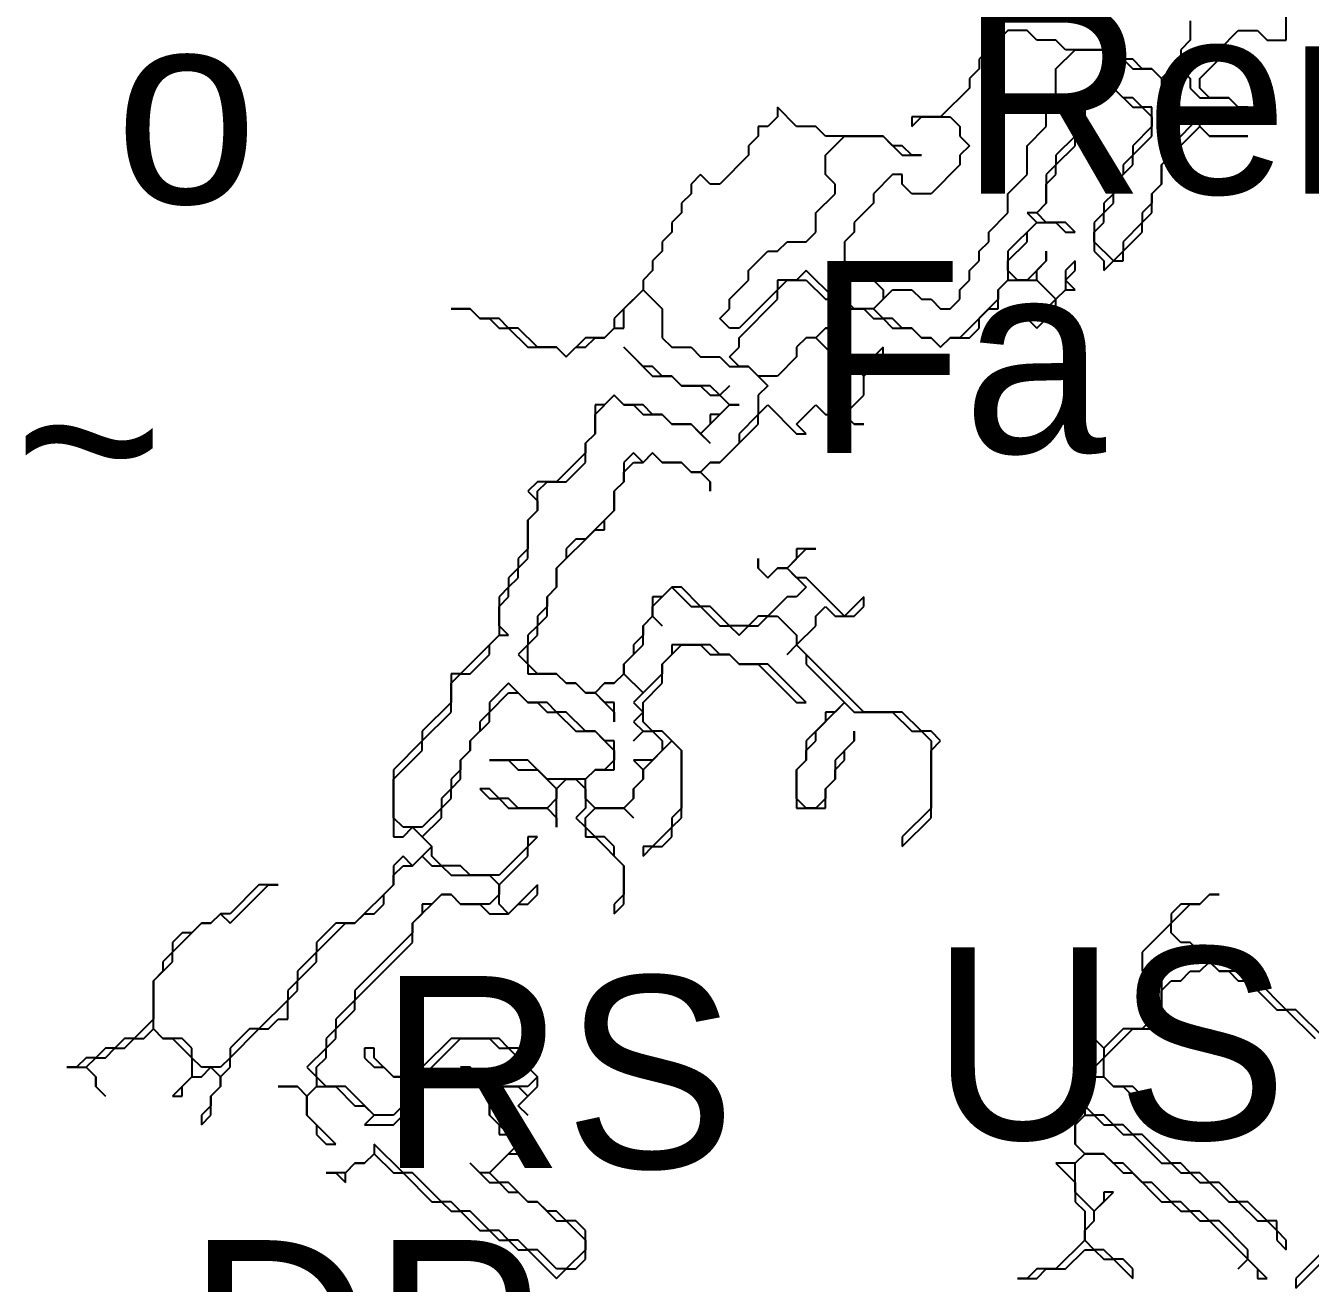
# Model space of a CAD drawing. Header units: metres. Extents: x 7 to 3931, y 6 to 2277.
# Drawn here: x 2414.7 to 2548.5, y 1508.5 to 1639.5 of the extents above; entities that cross this region are included whole.
import ezdxf

# ---------------------------------------------------------------- set-up
doc = ezdxf.new("R2010")
doc.units = ezdxf.units.M

msp = doc.modelspace()

# ---------------------------------------------------------------- linework, layer by layer
for p, q in [((2546, 1638), (2546, 1641)), ((2536, 1640), (2536, 1638)), ((2517, 1639), (2514, 1636)), ((2519, 1639), (2517, 1639)), ((2520, 1638), (2519, 1639)), ((2522, 1638), (2520, 1638)), ((2523, 1637), (2522, 1638)), ((2536, 1638), (2535, 1637)), ((2539, 1637), (2541, 1639)), ((2541, 1639), (2543, 1639)), ((2543, 1639), (2544, 1638)), ((2544, 1638), (2546, 1638)), ((2522, 1635), (2524, 1637)), ((2528, 1637), (2523, 1637)), ((2524, 1637), (2527, 1637)), ((2527, 1637), (2528, 1636)), ((2529, 1636), (2528, 1637)), ((2535, 1637), (2535, 1636)), ((2539, 1636), (2539, 1637)), ((2514, 1636), (2514, 1635)), ((2528, 1636), (2529, 1636)), ((2530, 1636), (2529, 1636)), ((2529, 1636), (2530, 1635)), ((2531, 1635), (2530, 1636)), ((2535, 1636), (2533, 1634)), ((2537, 1634), (2539, 1636)), ((2514, 1635), (2513, 1634)), ((2513, 1634), (2513, 1633)), ((2522, 1632), (2522, 1635)), ((2530, 1635), (2532, 1635)), ((2532, 1635), (2531, 1635)), ((2533, 1634), (2532, 1635)), ((2532, 1635), (2533, 1634)), ((2533, 1633), (2535, 1635)), ((2533, 1634), (2533, 1633)), ((2535, 1635), (2536, 1634)), ((2536, 1634), (2536, 1633)), ((2537, 1633), (2537, 1634)), ((2513, 1633), (2510, 1630)), ((2525, 1631), (2527, 1633)), ((2526, 1633), (2525, 1632)), ((2528, 1633), (2526, 1633)), ((2527, 1633), (2528, 1633)), ((2528, 1633), (2530, 1631)), ((2529, 1632), (2528, 1633)), ((2536, 1633), (2537, 1632)), ((2538, 1632), (2537, 1633)), ((2521, 1631), (2522, 1632)), ((2525, 1632), (2525, 1630)), ((2530, 1632), (2529, 1632)), ((2531, 1631), (2530, 1632)), ((2537, 1632), (2540, 1632)), ((2540, 1632), (2538, 1632)), ((2540, 1632), (2542, 1630)), ((2541, 1631), (2540, 1632)), ((2493, 1630), (2492, 1629)), ((2495, 1629), (2493, 1631)), ((2493, 1631), (2493, 1630)), ((2510, 1630), (2507, 1630)), ((2507, 1630), (2507, 1629)), ((2507, 1629), (2508, 1630)), ((2508, 1630), (2511, 1630)), ((2511, 1630), (2512, 1629)), ((2521, 1629), (2521, 1631)), ((2525, 1630), (2524, 1629)), ((2525, 1629), (2525, 1631)), ((2530, 1631), (2531, 1631)), ((2531, 1631), (2532, 1630)), ((2532, 1631), (2531, 1631)), ((2532, 1628), (2532, 1631)), ((2532, 1630), (2532, 1629)), ((2537, 1630), (2534, 1627)), ((2537, 1629), (2537, 1630)), ((2542, 1631), (2541, 1631)), ((2543, 1630), (2542, 1631)), ((2542, 1630), (2544, 1630)), ((2544, 1630), (2543, 1630)), ((2492, 1629), (2491, 1629)), ((2491, 1629), (2491, 1628)), ((2497, 1629), (2495, 1629)), ((2498, 1628), (2497, 1629)), ((2512, 1629), (2512, 1628)), ((2519, 1627), (2521, 1629)), ((2524, 1628), (2525, 1629)), ((2524, 1629), (2524, 1628)), ((2532, 1629), (2530, 1627)), ((2533, 1625), (2537, 1629)), ((2537, 1629), (2538, 1628)), ((2538, 1628), (2537, 1629)), ((2491, 1628), (2490, 1627)), ((2490, 1627), (2490, 1626)), ((2498, 1626), (2500, 1628)), ((2504, 1628), (2498, 1628)), ((2500, 1628), (2504, 1628)), ((2504, 1628), (2506, 1626)), ((2505, 1627), (2504, 1628)), ((2506, 1627), (2505, 1627)), ((2507, 1626), (2506, 1627)), ((2512, 1628), (2513, 1627)), ((2513, 1627), (2512, 1626)), ((2519, 1624), (2519, 1627)), ((2524, 1628), (2522, 1626)), ((2522, 1625), (2524, 1627)), ((2524, 1627), (2524, 1628)), ((2530, 1626), (2532, 1628)), ((2530, 1627), (2530, 1626)), ((2534, 1627), (2534, 1626)), ((2538, 1628), (2542, 1628)), ((2542, 1628), (2538, 1628)), ((2490, 1626), (2487, 1623)), ((2498, 1624), (2498, 1626)), ((2506, 1626), (2508, 1626)), ((2508, 1626), (2507, 1626)), ((2512, 1626), (2512, 1625)), ((2522, 1626), (2522, 1625)), ((2530, 1626), (2529, 1625)), ((2530, 1625), (2530, 1626)), ((2534, 1626), (2533, 1625)), ((2512, 1625), (2509, 1622)), ((2522, 1625), (2521, 1624)), ((2522, 1624), (2522, 1625)), ((2528, 1623), (2530, 1625)), ((2529, 1625), (2529, 1624)), ((2533, 1623), (2533, 1625)), ((2533, 1625), (2533, 1623)), ((2485, 1624), (2484, 1623)), ((2484, 1623), (2484, 1622)), ((2486, 1623), (2485, 1624)), ((2487, 1623), (2486, 1623)), ((2499, 1623), (2498, 1624)), ((2499, 1622), (2499, 1623)), ((2505, 1624), (2503, 1622)), ((2506, 1624), (2505, 1624)), ((2506, 1623), (2506, 1624)), ((2507, 1622), (2506, 1623)), ((2517, 1622), (2519, 1624)), ((2521, 1623), (2522, 1624)), ((2521, 1624), (2521, 1621)), ((2521, 1621), (2521, 1623)), ((2529, 1624), (2528, 1623)), ((2528, 1623), (2528, 1622)), ((2528, 1621), (2528, 1623)), ((2532, 1622), (2533, 1623)), ((2533, 1623), (2532, 1622)), ((2484, 1622), (2483, 1621)), ((2497, 1620), (2499, 1622)), ((2503, 1622), (2503, 1621)), ((2509, 1622), (2507, 1622)), ((2517, 1620), (2517, 1622)), ((2528, 1622), (2527, 1621)), ((2532, 1620), (2532, 1622)), ((2532, 1622), (2532, 1621)), ((2483, 1621), (2483, 1620)), ((2503, 1621), (2501, 1619)), ((2520, 1620), (2521, 1621)), ((2521, 1621), (2520, 1620)), ((2527, 1621), (2527, 1620)), ((2527, 1620), (2528, 1621)), ((2532, 1621), (2531, 1620)), ((2483, 1620), (2482, 1619)), ((2482, 1619), (2482, 1618)), ((2497, 1618), (2497, 1620)), ((2501, 1619), (2501, 1618)), ((2515, 1618), (2517, 1620)), ((2520, 1619), (2517, 1616)), ((2520, 1620), (2519, 1620)), ((2519, 1620), (2520, 1619)), ((2519, 1618), (2520, 1619)), ((2521, 1619), (2520, 1620)), ((2520, 1619), (2522, 1619)), ((2523, 1619), (2521, 1619)), ((2522, 1619), (2523, 1618)), ((2524, 1618), (2523, 1619)), ((2527, 1620), (2526, 1619)), ((2526, 1619), (2526, 1616)), ((2526, 1618), (2527, 1619)), ((2527, 1619), (2527, 1620)), ((2531, 1619), (2529, 1617)), ((2531, 1619), (2532, 1620)), ((2531, 1620), (2531, 1619)), ((2531, 1618), (2531, 1619)), ((2482, 1618), (2481, 1617)), ((2496, 1617), (2497, 1618)), ((2501, 1618), (2500, 1617)), ((2515, 1617), (2515, 1618)), ((2519, 1617), (2519, 1618)), ((2523, 1618), (2524, 1618)), ((2526, 1617), (2526, 1618)), ((2529, 1616), (2531, 1618)), ((2481, 1617), (2481, 1616)), ((2493, 1616), (2494, 1617)), ((2494, 1617), (2496, 1617)), ((2500, 1617), (2500, 1614)), ((2514, 1616), (2515, 1617)), ((2517, 1615), (2519, 1617)), ((2528, 1615), (2526, 1617)), ((2529, 1617), (2529, 1616)), ((2481, 1616), (2480, 1615)), ((2480, 1615), (2480, 1614)), ((2490, 1614), (2492, 1616)), ((2492, 1616), (2493, 1616)), ((2513, 1614), (2514, 1615)), ((2514, 1615), (2514, 1616)), ((2517, 1616), (2517, 1613)), ((2517, 1614), (2517, 1615)), ((2521, 1615), (2519, 1613)), ((2520, 1614), (2521, 1615)), ((2521, 1615), (2521, 1616)), ((2521, 1616), (2521, 1615)), ((2524, 1615), (2523, 1614)), ((2524, 1614), (2524, 1615)), ((2526, 1616), (2527, 1615)), ((2527, 1615), (2527, 1614)), ((2527, 1614), (2528, 1615)), ((2529, 1616), (2528, 1615)), ((2528, 1615), (2529, 1615)), ((2529, 1615), (2529, 1616)), ((2480, 1614), (2479, 1613)), ((2490, 1613), (2490, 1614)), ((2496, 1614), (2495, 1613)), ((2499, 1611), (2496, 1614)), ((2500, 1614), (2501, 1614)), ((2501, 1614), (2502, 1613)), ((2513, 1613), (2513, 1614)), ((2518, 1613), (2517, 1614)), ((2520, 1613), (2520, 1614)), ((2523, 1613), (2524, 1614)), ((2523, 1614), (2523, 1612)), ((2479, 1613), (2479, 1612)), ((2488, 1611), (2490, 1613)), ((2495, 1613), (2493, 1613)), ((2493, 1613), (2493, 1612)), ((2493, 1612), (2494, 1613)), ((2494, 1613), (2496, 1613)), ((2496, 1613), (2498, 1611)), ((2502, 1613), (2503, 1613)), ((2503, 1613), (2504, 1612)), ((2512, 1612), (2513, 1613)), ((2516, 1612), (2517, 1613)), ((2517, 1613), (2516, 1612)), ((2517, 1613), (2520, 1613)), ((2519, 1613), (2518, 1613)), ((2520, 1613), (2522, 1611)), ((2522, 1611), (2520, 1613)), ((2524, 1612), (2523, 1613)), ((2479, 1612), (2476, 1609)), ((2477, 1610), (2479, 1612)), ((2479, 1612), (2481, 1610)), ((2488, 1610), (2488, 1611)), ((2493, 1612), (2489, 1608)), ((2489, 1607), (2493, 1611)), ((2493, 1611), (2493, 1612)), ((2498, 1611), (2499, 1611)), ((2500, 1611), (2499, 1611)), ((2499, 1611), (2500, 1610)), ((2501, 1610), (2500, 1611)), ((2503, 1610), (2505, 1612)), ((2504, 1611), (2503, 1610)), ((2504, 1612), (2504, 1611)), ((2505, 1612), (2507, 1612)), ((2507, 1612), (2508, 1611)), ((2508, 1611), (2509, 1611)), ((2509, 1611), (2510, 1610)), ((2511, 1610), (2512, 1611)), ((2512, 1611), (2512, 1612)), ((2516, 1611), (2512, 1607)), ((2516, 1610), (2516, 1612)), ((2516, 1612), (2516, 1611)), ((2522, 1611), (2520, 1609)), ((2522, 1611), (2523, 1612)), ((2523, 1612), (2522, 1611)), ((2522, 1610), (2522, 1611)), ((2523, 1612), (2524, 1612)), ((2461, 1610), (2459, 1610)), ((2459, 1610), (2461, 1610)), ((2462, 1609), (2461, 1610)), ((2461, 1610), (2462, 1609)), ((2477, 1608), (2477, 1610)), ((2481, 1610), (2481, 1607)), ((2487, 1609), (2488, 1610)), ((2500, 1610), (2502, 1610)), ((2503, 1610), (2501, 1610)), ((2502, 1610), (2503, 1609)), ((2504, 1609), (2503, 1610)), ((2510, 1610), (2511, 1610)), ((2514, 1609), (2515, 1610)), ((2515, 1610), (2516, 1610)), ((2520, 1608), (2522, 1610)), ((2464, 1609), (2462, 1609)), ((2462, 1609), (2463, 1609)), ((2463, 1609), (2464, 1608)), ((2465, 1608), (2464, 1609)), ((2476, 1609), (2476, 1608)), ((2488, 1608), (2487, 1609)), ((2503, 1609), (2504, 1609)), ((2504, 1609), (2505, 1608)), ((2505, 1609), (2504, 1609)), ((2506, 1608), (2505, 1609)), ((2514, 1608), (2514, 1609)), ((2520, 1609), (2519, 1609)), ((2519, 1609), (2520, 1608)), ((2464, 1608), (2465, 1608)), ((2466, 1608), (2465, 1608)), ((2465, 1608), (2467, 1606)), ((2468, 1606), (2466, 1608)), ((2473, 1607), (2471, 1605)), ((2475, 1607), (2473, 1607)), ((2473, 1606), (2474, 1607)), ((2474, 1607), (2475, 1607)), ((2476, 1608), (2475, 1607)), ((2475, 1607), (2476, 1608)), ((2476, 1608), (2477, 1608)), ((2481, 1607), (2482, 1606)), ((2489, 1608), (2488, 1608)), ((2489, 1606), (2489, 1607)), ((2496, 1607), (2495, 1606)), ((2497, 1607), (2496, 1607)), ((2497, 1607), (2498, 1608)), ((2498, 1608), (2497, 1607)), ((2500, 1604), (2497, 1607)), ((2498, 1608), (2500, 1608)), ((2500, 1608), (2498, 1608)), ((2505, 1608), (2507, 1608)), ((2507, 1608), (2506, 1608)), ((2507, 1608), (2508, 1607)), ((2508, 1607), (2507, 1608)), ((2508, 1607), (2509, 1607)), ((2509, 1607), (2508, 1607)), ((2509, 1607), (2510, 1606)), ((2510, 1606), (2509, 1607)), ((2510, 1606), (2511, 1607)), ((2511, 1607), (2510, 1606)), ((2511, 1607), (2513, 1607)), ((2512, 1607), (2511, 1607)), ((2513, 1607), (2514, 1608)), ((2467, 1606), (2470, 1606)), ((2470, 1606), (2468, 1606)), ((2471, 1605), (2470, 1606)), ((2470, 1606), (2471, 1605)), ((2471, 1605), (2472, 1606)), ((2472, 1606), (2473, 1606)), ((2479, 1604), (2477, 1606)), ((2477, 1606), (2480, 1603)), ((2482, 1606), (2484, 1606)), ((2484, 1606), (2485, 1605)), ((2488, 1605), (2489, 1606)), ((2495, 1606), (2495, 1605)), ((2504, 1606), (2503, 1605)), ((2504, 1605), (2504, 1606)), ((2485, 1605), (2487, 1605)), ((2487, 1605), (2488, 1604)), ((2489, 1604), (2488, 1605)), ((2495, 1605), (2493, 1603)), ((2502, 1603), (2504, 1605)), ((2503, 1605), (2503, 1604)), ((2480, 1604), (2479, 1604)), ((2481, 1603), (2480, 1604)), ((2480, 1603), (2482, 1603)), ((2482, 1603), (2481, 1603)), ((2483, 1602), (2482, 1603)), ((2482, 1603), (2483, 1602)), ((2488, 1604), (2490, 1604)), ((2490, 1604), (2489, 1604)), ((2490, 1604), (2492, 1602)), ((2491, 1603), (2490, 1604)), ((2493, 1603), (2491, 1603)), ((2501, 1604), (2500, 1604)), ((2502, 1603), (2501, 1604)), ((2503, 1604), (2502, 1603)), ((2502, 1601), (2502, 1603)), ((2486, 1602), (2483, 1602)), ((2483, 1602), (2485, 1602)), ((2485, 1602), (2486, 1601)), ((2487, 1601), (2486, 1602)), ((2487, 1601), (2488, 1602)), ((2488, 1602), (2487, 1601)), ((2492, 1602), (2491, 1601)), ((2474, 1599), (2476, 1601)), ((2476, 1601), (2475, 1600)), ((2476, 1601), (2477, 1600)), ((2477, 1600), (2476, 1601)), ((2486, 1601), (2487, 1601)), ((2488, 1600), (2487, 1601)), ((2487, 1601), (2488, 1600)), ((2491, 1601), (2491, 1599)), ((2500, 1599), (2502, 1601)), ((2475, 1600), (2474, 1600)), ((2474, 1600), (2474, 1597)), ((2474, 1597), (2474, 1599)), ((2477, 1600), (2478, 1600)), ((2479, 1600), (2477, 1600)), ((2478, 1600), (2479, 1599)), ((2480, 1599), (2479, 1600)), ((2479, 1599), (2481, 1599)), ((2481, 1599), (2480, 1599)), ((2481, 1599), (2482, 1598)), ((2482, 1598), (2481, 1599)), ((2485, 1597), (2488, 1600)), ((2487, 1599), (2486, 1599)), ((2486, 1599), (2486, 1598)), ((2488, 1600), (2487, 1599)), ((2488, 1600), (2489, 1600)), ((2489, 1600), (2488, 1600)), ((2491, 1599), (2489, 1597)), ((2491, 1599), (2492, 1600)), ((2491, 1598), (2491, 1599)), ((2492, 1600), (2495, 1597)), ((2495, 1598), (2497, 1600)), ((2497, 1600), (2498, 1599)), ((2498, 1599), (2500, 1599)), ((2500, 1599), (2501, 1598)), ((2501, 1598), (2500, 1599)), ((2482, 1598), (2484, 1598)), ((2484, 1598), (2482, 1598)), ((2484, 1598), (2486, 1596)), ((2485, 1597), (2484, 1598)), ((2486, 1598), (2485, 1597)), ((2487, 1594), (2491, 1598)), ((2496, 1597), (2495, 1598)), ((2501, 1598), (2502, 1598)), ((2502, 1598), (2501, 1598)), ((2473, 1596), (2474, 1597)), ((2474, 1597), (2473, 1596)), ((2486, 1596), (2485, 1597)), ((2489, 1597), (2489, 1596)), ((2495, 1597), (2496, 1597)), ((2473, 1595), (2470, 1592)), ((2473, 1594), (2473, 1596)), ((2473, 1596), (2473, 1595)), ((2478, 1595), (2477, 1594)), ((2479, 1594), (2478, 1595)), ((2480, 1595), (2479, 1594)), ((2479, 1594), (2480, 1595)), ((2481, 1594), (2480, 1595)), ((2480, 1595), (2481, 1594)), ((2489, 1596), (2487, 1594)), ((2471, 1592), (2473, 1594)), ((2477, 1594), (2477, 1592)), ((2477, 1593), (2478, 1594)), ((2478, 1594), (2479, 1594)), ((2483, 1594), (2481, 1594)), ((2481, 1594), (2483, 1594)), ((2484, 1593), (2483, 1594)), ((2483, 1594), (2484, 1593)), ((2486, 1594), (2485, 1593)), ((2485, 1593), (2486, 1594)), ((2487, 1594), (2486, 1594)), ((2486, 1594), (2487, 1594)), ((2477, 1592), (2477, 1593)), ((2485, 1593), (2484, 1593)), ((2484, 1593), (2485, 1593)), ((2485, 1593), (2486, 1592)), ((2486, 1592), (2485, 1593)), ((2468, 1592), (2467, 1591)), ((2467, 1591), (2468, 1590)), ((2468, 1591), (2469, 1592)), ((2470, 1592), (2468, 1592)), ((2468, 1589), (2468, 1591)), ((2469, 1592), (2471, 1592)), ((2477, 1592), (2476, 1591)), ((2476, 1591), (2477, 1592)), ((2476, 1591), (2476, 1589)), ((2476, 1589), (2476, 1591)), ((2486, 1592), (2486, 1591)), ((2486, 1591), (2486, 1592)), ((2468, 1590), (2468, 1589)), ((2467, 1588), (2468, 1589)), ((2468, 1589), (2467, 1588)), ((2476, 1589), (2473, 1586)), ((2475, 1588), (2476, 1589)), ((2467, 1584), (2467, 1588)), ((2467, 1588), (2467, 1585)), ((2470, 1583), (2474, 1587)), ((2474, 1587), (2475, 1587)), ((2475, 1587), (2475, 1588)), ((2472, 1586), (2471, 1585)), ((2473, 1586), (2472, 1586)), ((2467, 1585), (2466, 1584)), ((2471, 1585), (2471, 1584)), ((2494, 1583), (2496, 1585)), ((2497, 1585), (2495, 1585)), ((2495, 1585), (2495, 1584)), ((2496, 1585), (2497, 1585)), ((2466, 1583), (2465, 1582)), ((2466, 1583), (2467, 1584)), ((2466, 1584), (2466, 1583)), ((2466, 1582), (2466, 1583)), ((2471, 1584), (2470, 1583)), ((2470, 1583), (2470, 1581)), ((2470, 1581), (2470, 1583)), ((2491, 1583), (2491, 1584)), ((2491, 1584), (2491, 1583)), ((2492, 1582), (2491, 1583)), ((2491, 1583), (2492, 1582)), ((2493, 1583), (2492, 1582)), ((2492, 1582), (2493, 1583)), ((2494, 1583), (2493, 1583)), ((2493, 1583), (2494, 1583)), ((2495, 1584), (2494, 1583)), ((2495, 1582), (2494, 1583)), ((2494, 1583), (2496, 1581)), ((2465, 1581), (2466, 1582)), ((2465, 1582), (2465, 1581)), ((2496, 1582), (2495, 1582)), ((2500, 1578), (2496, 1582)), ((2465, 1581), (2464, 1580)), ((2465, 1580), (2465, 1581)), ((2470, 1581), (2469, 1580)), ((2469, 1580), (2470, 1581)), ((2480, 1579), (2482, 1581)), ((2482, 1581), (2481, 1580)), ((2482, 1581), (2484, 1579)), ((2483, 1581), (2482, 1581)), ((2485, 1579), (2483, 1581)), ((2496, 1581), (2495, 1580)), ((2464, 1579), (2465, 1580)), ((2464, 1580), (2464, 1576)), ((2464, 1577), (2464, 1579)), ((2469, 1579), (2468, 1578)), ((2469, 1580), (2469, 1579)), ((2469, 1578), (2469, 1580)), ((2481, 1580), (2480, 1580)), ((2480, 1580), (2480, 1578)), ((2480, 1578), (2480, 1579)), ((2484, 1579), (2485, 1579)), ((2485, 1579), (2487, 1577)), ((2486, 1579), (2485, 1579)), ((2488, 1577), (2486, 1579)), ((2494, 1580), (2492, 1578)), ((2495, 1580), (2494, 1580)), ((2497, 1578), (2498, 1579)), ((2498, 1579), (2499, 1578)), ((2502, 1580), (2500, 1578)), ((2501, 1578), (2502, 1579)), ((2502, 1579), (2502, 1580)), ((2468, 1578), (2468, 1577)), ((2468, 1577), (2469, 1578)), ((2479, 1577), (2480, 1578)), ((2480, 1578), (2479, 1577)), ((2480, 1578), (2481, 1577)), ((2481, 1577), (2480, 1578)), ((2491, 1578), (2490, 1577)), ((2491, 1577), (2492, 1578)), ((2492, 1578), (2491, 1578)), ((2492, 1578), (2493, 1578)), ((2493, 1578), (2495, 1576)), ((2497, 1577), (2497, 1578)), ((2499, 1578), (2501, 1578)), ((2465, 1576), (2464, 1577)), ((2468, 1577), (2467, 1576)), ((2468, 1576), (2468, 1577)), ((2479, 1575), (2479, 1577)), ((2479, 1577), (2479, 1576)), ((2487, 1577), (2488, 1577)), ((2488, 1577), (2489, 1576)), ((2490, 1577), (2488, 1577)), ((2489, 1576), (2490, 1577)), ((2490, 1577), (2491, 1577)), ((2495, 1575), (2497, 1577)), ((2464, 1576), (2460, 1572)), ((2463, 1575), (2464, 1576)), ((2463, 1574), (2463, 1575)), ((2464, 1576), (2465, 1576)), ((2467, 1575), (2466, 1574)), ((2467, 1576), (2467, 1575)), ((2467, 1575), (2468, 1576)), ((2467, 1573), (2467, 1575)), ((2477, 1573), (2479, 1575)), ((2479, 1576), (2478, 1575)), ((2478, 1575), (2478, 1574)), ((2481, 1573), (2483, 1575)), ((2486, 1575), (2482, 1575)), ((2482, 1575), (2482, 1574)), ((2483, 1575), (2485, 1575)), ((2485, 1575), (2486, 1574)), ((2487, 1574), (2486, 1575)), ((2495, 1575), (2494, 1574)), ((2494, 1574), (2495, 1575)), ((2495, 1576), (2495, 1575)), ((2495, 1575), (2496, 1574)), ((2502, 1568), (2495, 1575)), ((2461, 1572), (2463, 1574)), ((2466, 1574), (2467, 1573)), ((2478, 1574), (2477, 1573)), ((2482, 1574), (2481, 1573)), ((2486, 1574), (2488, 1574)), ((2488, 1574), (2487, 1574)), ((2488, 1574), (2489, 1573)), ((2489, 1573), (2488, 1574)), ((2496, 1574), (2496, 1573)), ((2467, 1573), (2467, 1572)), ((2468, 1572), (2467, 1573)), ((2477, 1572), (2477, 1573)), ((2477, 1573), (2477, 1572)), ((2481, 1571), (2481, 1573)), ((2481, 1573), (2481, 1572)), ((2489, 1573), (2491, 1573)), ((2492, 1573), (2489, 1573)), ((2491, 1573), (2495, 1569)), ((2496, 1569), (2492, 1573)), ((2496, 1573), (2500, 1569)), ((2459, 1571), (2460, 1572)), ((2460, 1572), (2459, 1572)), ((2459, 1572), (2459, 1569)), ((2459, 1568), (2459, 1571)), ((2460, 1572), (2461, 1572)), ((2465, 1571), (2463, 1569)), ((2467, 1569), (2465, 1571)), ((2467, 1572), (2470, 1572)), ((2470, 1572), (2468, 1572)), ((2470, 1572), (2471, 1571)), ((2471, 1571), (2470, 1572)), ((2471, 1571), (2472, 1571)), ((2472, 1571), (2471, 1571)), ((2472, 1571), (2473, 1570)), ((2473, 1570), (2472, 1571)), ((2474, 1570), (2475, 1571)), ((2475, 1571), (2474, 1570)), ((2475, 1571), (2476, 1571)), ((2476, 1571), (2475, 1571)), ((2476, 1571), (2477, 1572)), ((2477, 1572), (2476, 1571)), ((2477, 1572), (2479, 1570)), ((2479, 1570), (2477, 1572)), ((2481, 1572), (2479, 1570)), ((2479, 1569), (2481, 1571)), ((2463, 1568), (2465, 1570)), ((2465, 1570), (2466, 1570)), ((2466, 1570), (2467, 1569)), ((2473, 1570), (2474, 1570)), ((2474, 1570), (2473, 1570)), ((2474, 1570), (2476, 1568)), ((2475, 1569), (2474, 1570)), ((2479, 1570), (2478, 1569)), ((2459, 1569), (2456, 1566)), ((2463, 1569), (2463, 1568)), ((2469, 1569), (2467, 1569)), ((2467, 1569), (2468, 1569)), ((2468, 1569), (2469, 1568)), ((2470, 1568), (2469, 1569)), ((2476, 1569), (2475, 1569)), ((2476, 1567), (2476, 1569)), ((2478, 1569), (2479, 1568)), ((2479, 1567), (2479, 1569)), ((2495, 1569), (2496, 1569)), ((2497, 1566), (2500, 1569)), ((2500, 1569), (2499, 1568)), ((2500, 1569), (2501, 1568)), ((2456, 1565), (2459, 1568)), ((2461, 1565), (2463, 1567)), ((2463, 1568), (2462, 1567)), ((2462, 1567), (2462, 1566)), ((2463, 1567), (2463, 1568)), ((2469, 1568), (2470, 1568)), ((2471, 1568), (2470, 1568)), ((2470, 1568), (2472, 1566)), ((2473, 1566), (2471, 1568)), ((2476, 1568), (2476, 1567)), ((2479, 1568), (2478, 1567)), ((2478, 1567), (2479, 1566)), ((2480, 1566), (2479, 1567)), ((2498, 1567), (2496, 1565)), ((2499, 1568), (2498, 1568)), ((2498, 1568), (2498, 1567)), ((2501, 1568), (2505, 1568)), ((2506, 1568), (2502, 1568)), ((2505, 1568), (2507, 1566)), ((2508, 1566), (2506, 1568)), ((2456, 1566), (2456, 1565)), ((2462, 1566), (2461, 1565)), ((2472, 1566), (2474, 1566)), ((2474, 1566), (2473, 1566)), ((2475, 1565), (2474, 1566)), ((2474, 1566), (2476, 1564)), ((2479, 1566), (2478, 1565)), ((2478, 1565), (2479, 1566)), ((2479, 1566), (2480, 1566)), ((2480, 1566), (2481, 1565)), ((2481, 1566), (2480, 1566)), ((2483, 1564), (2481, 1566)), ((2497, 1565), (2497, 1566)), ((2501, 1565), (2501, 1566)), ((2501, 1566), (2501, 1565)), ((2507, 1566), (2508, 1566)), ((2508, 1566), (2509, 1565)), ((2509, 1566), (2508, 1566)), ((2510, 1565), (2509, 1566)), ((2456, 1565), (2453, 1562)), ((2456, 1564), (2456, 1565)), ((2461, 1565), (2461, 1564)), ((2461, 1564), (2461, 1565)), ((2476, 1565), (2475, 1565)), ((2476, 1562), (2476, 1565)), ((2479, 1562), (2482, 1565)), ((2481, 1565), (2481, 1564)), ((2482, 1565), (2483, 1564)), ((2496, 1565), (2496, 1563)), ((2496, 1564), (2497, 1565)), ((2501, 1565), (2499, 1563)), ((2500, 1564), (2501, 1565)), ((2509, 1565), (2509, 1558)), ((2509, 1564), (2510, 1565)), ((2453, 1561), (2456, 1564)), ((2461, 1564), (2460, 1563)), ((2460, 1563), (2461, 1564)), ((2460, 1563), (2460, 1562)), ((2460, 1561), (2460, 1563)), ((2467, 1563), (2463, 1563)), ((2463, 1563), (2465, 1563)), ((2465, 1563), (2466, 1562)), ((2469, 1561), (2467, 1563)), ((2476, 1563), (2475, 1562)), ((2476, 1564), (2476, 1563)), ((2480, 1563), (2478, 1563)), ((2478, 1563), (2479, 1562)), ((2481, 1564), (2480, 1563)), ((2483, 1564), (2483, 1558)), ((2483, 1557), (2483, 1564)), ((2496, 1563), (2495, 1562)), ((2495, 1562), (2496, 1563)), ((2496, 1563), (2496, 1564)), ((2499, 1562), (2500, 1563)), ((2499, 1563), (2499, 1561)), ((2500, 1563), (2500, 1564)), ((2509, 1557), (2509, 1564)), ((2453, 1562), (2453, 1555)), ((2460, 1562), (2459, 1561)), ((2466, 1562), (2468, 1562)), ((2468, 1562), (2470, 1560)), ((2473, 1561), (2474, 1562)), ((2474, 1562), (2473, 1561)), ((2474, 1562), (2476, 1562)), ((2475, 1562), (2474, 1562)), ((2479, 1562), (2479, 1561)), ((2479, 1561), (2479, 1562)), ((2495, 1562), (2495, 1558)), ((2495, 1559), (2495, 1562)), ((2499, 1561), (2499, 1562)), ((2453, 1557), (2453, 1561)), ((2459, 1561), (2459, 1560)), ((2459, 1560), (2460, 1561)), ((2473, 1561), (2469, 1561)), ((2470, 1560), (2471, 1561)), ((2471, 1561), (2472, 1561)), ((2472, 1561), (2473, 1560)), ((2473, 1559), (2473, 1561)), ((2479, 1561), (2478, 1560)), ((2478, 1560), (2479, 1561)), ((2498, 1560), (2499, 1561)), ((2499, 1561), (2498, 1560)), ((2459, 1560), (2458, 1559)), ((2458, 1559), (2458, 1558)), ((2458, 1558), (2459, 1559)), ((2459, 1559), (2459, 1560)), ((2463, 1560), (2462, 1560)), ((2462, 1560), (2463, 1559)), ((2464, 1559), (2463, 1560)), ((2463, 1559), (2464, 1559)), ((2465, 1559), (2464, 1559)), ((2464, 1559), (2465, 1558)), ((2466, 1558), (2465, 1559)), ((2470, 1559), (2469, 1558)), ((2470, 1560), (2470, 1559)), ((2470, 1556), (2470, 1560)), ((2473, 1560), (2473, 1558)), ((2474, 1558), (2473, 1559)), ((2478, 1559), (2477, 1558)), ((2477, 1558), (2478, 1559)), ((2478, 1560), (2478, 1559)), ((2478, 1559), (2478, 1560)), ((2496, 1558), (2495, 1559)), ((2498, 1559), (2497, 1558)), ((2498, 1558), (2498, 1560)), ((2498, 1560), (2498, 1559)), ((2458, 1558), (2456, 1556)), ((2458, 1557), (2458, 1558)), ((2465, 1558), (2469, 1558)), ((2469, 1558), (2466, 1558)), ((2469, 1558), (2470, 1557)), ((2473, 1558), (2472, 1557)), ((2473, 1557), (2474, 1558)), ((2477, 1558), (2474, 1558)), ((2474, 1558), (2477, 1558)), ((2477, 1558), (2478, 1557)), ((2478, 1557), (2477, 1558)), ((2483, 1558), (2482, 1557)), ((2495, 1558), (2498, 1558)), ((2497, 1558), (2496, 1558)), ((2509, 1558), (2506, 1555)), ((2454, 1556), (2453, 1557)), ((2456, 1555), (2458, 1557)), ((2470, 1557), (2470, 1556)), ((2472, 1557), (2473, 1556)), ((2473, 1556), (2473, 1557)), ((2482, 1557), (2482, 1556)), ((2482, 1556), (2483, 1557)), ((2506, 1554), (2509, 1557)), ((2453, 1555), (2454, 1555)), ((2456, 1556), (2454, 1556)), ((2454, 1555), (2455, 1556)), ((2455, 1556), (2457, 1554)), ((2457, 1554), (2456, 1555)), ((2467, 1554), (2468, 1555)), ((2468, 1555), (2467, 1555)), ((2467, 1555), (2467, 1554)), ((2473, 1556), (2473, 1555)), ((2474, 1555), (2473, 1556)), ((2473, 1555), (2474, 1555)), ((2474, 1555), (2477, 1552)), ((2475, 1555), (2474, 1555)), ((2476, 1554), (2475, 1555)), ((2482, 1556), (2480, 1554)), ((2481, 1554), (2482, 1555)), ((2482, 1555), (2482, 1556)), ((2506, 1555), (2506, 1554)), ((2457, 1554), (2455, 1552)), ((2457, 1553), (2457, 1554)), ((2467, 1554), (2464, 1551)), ((2467, 1553), (2467, 1554)), ((2476, 1553), (2476, 1554)), ((2480, 1554), (2479, 1554)), ((2479, 1554), (2479, 1553)), ((2479, 1553), (2480, 1554)), ((2480, 1554), (2481, 1554)), ((2454, 1553), (2453, 1552)), ((2455, 1552), (2454, 1553)), ((2455, 1552), (2456, 1553)), ((2456, 1553), (2457, 1552)), ((2458, 1552), (2457, 1553)), ((2464, 1550), (2467, 1553)), ((2477, 1552), (2476, 1553)), ((2453, 1552), (2453, 1550)), ((2453, 1551), (2454, 1552)), ((2453, 1550), (2453, 1551)), ((2454, 1552), (2455, 1552)), ((2457, 1552), (2458, 1552)), ((2458, 1552), (2459, 1551)), ((2460, 1552), (2458, 1552)), ((2459, 1551), (2463, 1551)), ((2461, 1551), (2460, 1552)), ((2464, 1551), (2461, 1551)), ((2463, 1551), (2464, 1550)), ((2477, 1552), (2477, 1549)), ((2477, 1548), (2477, 1552)), ((2436, 1546), (2440, 1550)), ((2439, 1550), (2436, 1547)), ((2441, 1550), (2439, 1550)), ((2440, 1550), (2441, 1550)), ((2453, 1550), (2449, 1546)), ((2452, 1549), (2453, 1550)), ((2464, 1550), (2464, 1549)), ((2464, 1548), (2464, 1550)), ((2468, 1550), (2465, 1547)), ((2468, 1549), (2468, 1550)), ((2452, 1548), (2452, 1549)), ((2455, 1546), (2458, 1549)), ((2458, 1549), (2457, 1548)), ((2459, 1549), (2458, 1549)), ((2458, 1549), (2459, 1549)), ((2460, 1548), (2459, 1549)), ((2459, 1549), (2460, 1548)), ((2464, 1549), (2463, 1548)), ((2467, 1548), (2468, 1549)), ((2477, 1549), (2476, 1548)), ((2537, 1548), (2538, 1549)), ((2538, 1549), (2537, 1548)), ((2538, 1549), (2539, 1549)), ((2539, 1549), (2538, 1549)), ((2434, 1546), (2435, 1547)), ((2435, 1547), (2434, 1546)), ((2435, 1547), (2436, 1546)), ((2436, 1547), (2435, 1547)), ((2449, 1546), (2450, 1547)), ((2450, 1547), (2451, 1547)), ((2451, 1547), (2452, 1548)), ((2456, 1547), (2455, 1546)), ((2457, 1548), (2456, 1548)), ((2456, 1548), (2456, 1547)), ((2463, 1548), (2460, 1548)), ((2460, 1548), (2462, 1548)), ((2462, 1548), (2463, 1547)), ((2463, 1547), (2465, 1547)), ((2465, 1547), (2464, 1548)), ((2465, 1547), (2466, 1548)), ((2466, 1548), (2467, 1548)), ((2476, 1548), (2476, 1547)), ((2476, 1547), (2477, 1548)), ((2534, 1546), (2536, 1548)), ((2535, 1548), (2534, 1547)), ((2534, 1547), (2534, 1546)), ((2537, 1548), (2535, 1548)), ((2536, 1548), (2537, 1548)), ((2430, 1543), (2433, 1546)), ((2433, 1546), (2432, 1545)), ((2433, 1546), (2434, 1546)), ((2434, 1546), (2433, 1546)), ((2447, 1546), (2445, 1544)), ((2445, 1543), (2448, 1546)), ((2449, 1546), (2447, 1546)), ((2448, 1546), (2449, 1546)), ((2455, 1546), (2455, 1545)), ((2455, 1544), (2455, 1546)), ((2534, 1546), (2531, 1543)), ((2534, 1545), (2534, 1546)), ((2431, 1545), (2430, 1544)), ((2432, 1545), (2431, 1545)), ((2455, 1545), (2449, 1539)), ((2535, 1544), (2534, 1545)), ((2430, 1543), (2429, 1542)), ((2430, 1544), (2430, 1543)), ((2430, 1542), (2430, 1543)), ((2445, 1543), (2443, 1541)), ((2445, 1544), (2445, 1543)), ((2445, 1542), (2445, 1543)), ((2449, 1538), (2455, 1544)), ((2531, 1543), (2531, 1541)), ((2536, 1544), (2535, 1544)), ((2539, 1541), (2536, 1544)), ((2428, 1540), (2430, 1542)), ((2429, 1542), (2429, 1541)), ((2443, 1540), (2445, 1542)), ((2537, 1541), (2538, 1542)), ((2538, 1542), (2539, 1541)), ((2429, 1541), (2428, 1540)), ((2443, 1541), (2443, 1540)), ((2531, 1541), (2532, 1541)), ((2532, 1541), (2533, 1540)), ((2535, 1540), (2536, 1541)), ((2536, 1541), (2537, 1541)), ((2541, 1541), (2539, 1541)), ((2539, 1541), (2540, 1541)), ((2540, 1541), (2541, 1540)), ((2542, 1540), (2541, 1541)), ((2428, 1535), (2428, 1540)), ((2428, 1540), (2428, 1536)), ((2443, 1540), (2442, 1539)), ((2442, 1539), (2442, 1538)), ((2442, 1538), (2443, 1539)), ((2443, 1539), (2443, 1540)), ((2449, 1539), (2449, 1538)), ((2533, 1540), (2533, 1537)), ((2533, 1539), (2534, 1540)), ((2533, 1537), (2533, 1539)), ((2534, 1540), (2535, 1540)), ((2541, 1540), (2542, 1540)), ((2543, 1540), (2542, 1540)), ((2542, 1540), (2545, 1537)), ((2546, 1537), (2543, 1540)), ((2442, 1538), (2439, 1535)), ((2442, 1536), (2442, 1538)), ((2449, 1538), (2447, 1536)), ((2449, 1537), (2449, 1538)), ((2447, 1535), (2449, 1537)), ((2533, 1537), (2531, 1535)), ((2532, 1536), (2533, 1537)), ((2545, 1537), (2546, 1537)), ((2547, 1537), (2546, 1537)), ((2546, 1537), (2549, 1534)), ((2550, 1534), (2547, 1537)), ((2428, 1536), (2426, 1534)), ((2427, 1534), (2428, 1535)), ((2429, 1534), (2428, 1535)), ((2428, 1535), (2429, 1534)), ((2438, 1535), (2436, 1533)), ((2436, 1532), (2439, 1535)), ((2439, 1535), (2438, 1535)), ((2439, 1535), (2440, 1535)), ((2440, 1535), (2441, 1536)), ((2441, 1536), (2442, 1536)), ((2447, 1535), (2446, 1534)), ((2447, 1536), (2447, 1535)), ((2447, 1534), (2447, 1535)), ((2529, 1535), (2527, 1533)), ((2527, 1532), (2530, 1535)), ((2531, 1535), (2529, 1535)), ((2530, 1535), (2532, 1535)), ((2532, 1535), (2532, 1536)), ((2425, 1534), (2424, 1533)), ((2426, 1534), (2425, 1534)), ((2425, 1533), (2426, 1534)), ((2426, 1534), (2427, 1534)), ((2431, 1534), (2429, 1534)), ((2429, 1534), (2430, 1534)), ((2430, 1534), (2432, 1532)), ((2432, 1533), (2431, 1534)), ((2446, 1534), (2446, 1533)), ((2446, 1533), (2447, 1534)), ((2455, 1529), (2460, 1534)), ((2459, 1534), (2456, 1531)), ((2464, 1534), (2459, 1534)), ((2460, 1534), (2463, 1534)), ((2463, 1534), (2464, 1533)), ((2465, 1533), (2464, 1534)), ((2527, 1533), (2526, 1534)), ((2526, 1534), (2527, 1533)), ((2421, 1532), (2420, 1531)), ((2422, 1532), (2421, 1532)), ((2421, 1531), (2422, 1532)), ((2423, 1533), (2422, 1532)), ((2422, 1532), (2423, 1532)), ((2424, 1533), (2423, 1533)), ((2423, 1532), (2424, 1533)), ((2424, 1533), (2425, 1533)), ((2432, 1532), (2432, 1533)), ((2433, 1531), (2432, 1532)), ((2432, 1532), (2432, 1530)), ((2436, 1532), (2435, 1531)), ((2436, 1533), (2436, 1532)), ((2436, 1531), (2436, 1532)), ((2446, 1533), (2444, 1531)), ((2445, 1531), (2446, 1532)), ((2446, 1532), (2446, 1533)), ((2451, 1533), (2450, 1533)), ((2450, 1533), (2450, 1532)), ((2450, 1532), (2451, 1531)), ((2451, 1532), (2451, 1533)), ((2453, 1530), (2451, 1532)), ((2464, 1533), (2465, 1533)), ((2465, 1533), (2468, 1530)), ((2466, 1533), (2465, 1533)), ((2467, 1532), (2466, 1533)), ((2467, 1531), (2467, 1532)), ((2527, 1532), (2524, 1529)), ((2527, 1533), (2527, 1532)), ((2527, 1530), (2527, 1532)), ((2420, 1531), (2419, 1531)), ((2419, 1531), (2421, 1531)), ((2421, 1531), (2422, 1530)), ((2422, 1530), (2421, 1531)), ((2435, 1531), (2433, 1531)), ((2433, 1530), (2434, 1531)), ((2434, 1531), (2435, 1530)), ((2435, 1530), (2436, 1531)), ((2444, 1531), (2445, 1530)), ((2445, 1530), (2445, 1531)), ((2451, 1531), (2452, 1531)), ((2452, 1531), (2453, 1530)), ((2456, 1531), (2456, 1530)), ((2461, 1531), (2460, 1531)), ((2460, 1531), (2461, 1531)), ((2462, 1530), (2461, 1531)), ((2461, 1531), (2463, 1529)), ((2468, 1530), (2467, 1531)), ((2422, 1530), (2422, 1529)), ((2422, 1529), (2422, 1530)), ((2432, 1530), (2430, 1528)), ((2431, 1529), (2432, 1530)), ((2432, 1530), (2433, 1530)), ((2435, 1530), (2435, 1529)), ((2435, 1529), (2435, 1530)), ((2445, 1530), (2445, 1529)), ((2446, 1529), (2445, 1530)), ((2454, 1530), (2453, 1530)), ((2453, 1530), (2454, 1530)), ((2455, 1529), (2454, 1530)), ((2454, 1530), (2455, 1529)), ((2456, 1530), (2455, 1529)), ((2463, 1530), (2462, 1530)), ((2464, 1529), (2463, 1530)), ((2468, 1530), (2467, 1529)), ((2468, 1529), (2468, 1530)), ((2524, 1528), (2526, 1530)), ((2526, 1530), (2527, 1530)), ((2527, 1530), (2528, 1529)), ((2528, 1529), (2527, 1530)), ((2422, 1529), (2423, 1528)), ((2423, 1528), (2422, 1529)), ((2430, 1528), (2431, 1528)), ((2431, 1528), (2431, 1529)), ((2435, 1529), (2434, 1528)), ((2434, 1528), (2435, 1529)), ((2434, 1528), (2434, 1527)), ((2434, 1526), (2434, 1528)), ((2443, 1529), (2441, 1529)), ((2441, 1529), (2443, 1529)), ((2444, 1528), (2443, 1529)), ((2443, 1529), (2444, 1528)), ((2445, 1529), (2444, 1528)), ((2444, 1528), (2445, 1529)), ((2444, 1528), (2444, 1526)), ((2444, 1526), (2444, 1528)), ((2445, 1529), (2447, 1529)), ((2448, 1529), (2446, 1529)), ((2447, 1529), (2449, 1527)), ((2451, 1526), (2448, 1529)), ((2455, 1528), (2453, 1526)), ((2455, 1527), (2455, 1529)), ((2455, 1529), (2455, 1528)), ((2463, 1529), (2463, 1526)), ((2463, 1528), (2464, 1529)), ((2463, 1526), (2463, 1528)), ((2467, 1529), (2464, 1529)), ((2464, 1529), (2466, 1529)), ((2466, 1529), (2467, 1528)), ((2466, 1527), (2468, 1529)), ((2467, 1528), (2466, 1527)), ((2524, 1529), (2524, 1528)), ((2524, 1528), (2525, 1527)), ((2526, 1526), (2524, 1528)), ((2528, 1529), (2529, 1529)), ((2530, 1529), (2528, 1529)), ((2529, 1529), (2530, 1528)), ((2532, 1527), (2530, 1529)), ((2530, 1528), (2531, 1528)), ((2531, 1528), (2532, 1527)), ((2434, 1527), (2433, 1526)), ((2449, 1527), (2450, 1527)), ((2450, 1527), (2451, 1526)), ((2453, 1525), (2455, 1527)), ((2466, 1527), (2467, 1526)), ((2467, 1526), (2466, 1527)), ((2525, 1527), (2525, 1526)), ((2433, 1526), (2433, 1525)), ((2433, 1525), (2434, 1526)), ((2444, 1526), (2445, 1525)), ((2447, 1523), (2444, 1526)), ((2451, 1526), (2450, 1525)), ((2453, 1526), (2451, 1526)), ((2463, 1526), (2464, 1525)), ((2466, 1523), (2463, 1526)), ((2525, 1526), (2524, 1525)), ((2524, 1525), (2525, 1526)), ((2525, 1526), (2526, 1526)), ((2526, 1526), (2527, 1525)), ((2527, 1526), (2526, 1526)), ((2528, 1525), (2527, 1526)), ((2445, 1525), (2445, 1524)), ((2445, 1524), (2446, 1523)), ((2450, 1525), (2453, 1525)), ((2464, 1525), (2464, 1524)), ((2464, 1524), (2465, 1524)), ((2465, 1524), (2466, 1523)), ((2524, 1525), (2524, 1523)), ((2524, 1523), (2524, 1525)), ((2527, 1525), (2528, 1525)), ((2528, 1525), (2529, 1524)), ((2529, 1525), (2528, 1525)), ((2530, 1524), (2529, 1525)), ((2529, 1524), (2530, 1524)), ((2530, 1524), (2533, 1521)), ((2531, 1524), (2530, 1524)), ((2534, 1521), (2531, 1524)), ((2446, 1523), (2447, 1523)), ((2454, 1520), (2451, 1523)), ((2451, 1523), (2451, 1522)), ((2466, 1523), (2463, 1520)), ((2466, 1522), (2466, 1523)), ((2524, 1523), (2525, 1522)), ((2525, 1522), (2524, 1523)), ((2451, 1522), (2450, 1521)), ((2450, 1521), (2451, 1522)), ((2451, 1522), (2453, 1520)), ((2463, 1520), (2465, 1522)), ((2465, 1522), (2466, 1522)), ((2525, 1522), (2524, 1521)), ((2524, 1521), (2525, 1522)), ((2525, 1522), (2527, 1522)), ((2527, 1522), (2525, 1522)), ((2527, 1522), (2529, 1520)), ((2528, 1521), (2527, 1522)), ((2448, 1520), (2446, 1520)), ((2446, 1520), (2447, 1520)), ((2447, 1520), (2448, 1519)), ((2449, 1521), (2448, 1520)), ((2448, 1520), (2449, 1521)), ((2448, 1519), (2448, 1520)), ((2450, 1521), (2449, 1521)), ((2449, 1521), (2450, 1521)), ((2453, 1520), (2454, 1520)), ((2455, 1520), (2454, 1520)), ((2454, 1520), (2457, 1517)), ((2458, 1517), (2455, 1520)), ((2462, 1520), (2461, 1521)), ((2461, 1521), (2463, 1519)), ((2463, 1520), (2462, 1520)), ((2464, 1519), (2463, 1520)), ((2524, 1521), (2522, 1521)), ((2522, 1521), (2524, 1519)), ((2524, 1518), (2524, 1521)), ((2529, 1521), (2528, 1521)), ((2531, 1519), (2529, 1521)), ((2529, 1520), (2530, 1520)), ((2530, 1520), (2533, 1517)), ((2533, 1521), (2534, 1521)), ((2534, 1521), (2535, 1520)), ((2535, 1521), (2534, 1521)), ((2536, 1520), (2535, 1521)), ((2535, 1520), (2536, 1520)), ((2536, 1520), (2537, 1519)), ((2537, 1520), (2536, 1520)), ((2538, 1519), (2537, 1520)), ((2463, 1519), (2464, 1519)), ((2464, 1519), (2465, 1518)), ((2465, 1519), (2464, 1519)), ((2467, 1517), (2465, 1519)), ((2524, 1519), (2524, 1517)), ((2532, 1519), (2531, 1519)), ((2534, 1517), (2532, 1519)), ((2537, 1519), (2538, 1519)), ((2538, 1519), (2540, 1517)), ((2539, 1519), (2538, 1519)), ((2541, 1517), (2539, 1519)), ((2465, 1518), (2466, 1518)), ((2466, 1518), (2467, 1517)), ((2526, 1516), (2524, 1518)), ((2526, 1516), (2528, 1518)), ((2528, 1518), (2527, 1518)), ((2527, 1518), (2527, 1517)), ((2457, 1517), (2458, 1517)), ((2459, 1517), (2458, 1517)), ((2458, 1517), (2459, 1516)), ((2460, 1516), (2459, 1517)), ((2459, 1516), (2460, 1516)), ((2461, 1516), (2460, 1516)), ((2460, 1516), (2462, 1514)), ((2463, 1514), (2461, 1516)), ((2467, 1517), (2468, 1517)), ((2468, 1517), (2467, 1517)), ((2468, 1517), (2470, 1515)), ((2469, 1516), (2468, 1517)), ((2470, 1516), (2469, 1516)), ((2471, 1515), (2470, 1516)), ((2524, 1517), (2525, 1516)), ((2525, 1516), (2525, 1513)), ((2527, 1517), (2526, 1516)), ((2526, 1515), (2526, 1516)), ((2533, 1517), (2534, 1517)), ((2534, 1517), (2535, 1516)), ((2535, 1517), (2534, 1517)), ((2536, 1516), (2535, 1517)), ((2535, 1516), (2536, 1516)), ((2536, 1516), (2537, 1515)), ((2537, 1516), (2536, 1516)), ((2538, 1515), (2537, 1516)), ((2540, 1517), (2541, 1517)), ((2541, 1517), (2543, 1515)), ((2542, 1517), (2541, 1517)), ((2544, 1515), (2542, 1517)), ((2470, 1515), (2471, 1515)), ((2471, 1515), (2473, 1513)), ((2472, 1515), (2471, 1515)), ((2473, 1514), (2472, 1515)), ((2525, 1514), (2526, 1515)), ((2537, 1515), (2538, 1515)), ((2538, 1515), (2542, 1511)), ((2539, 1515), (2538, 1515)), ((2542, 1512), (2539, 1515)), ((2543, 1515), (2544, 1515)), ((2544, 1515), (2545, 1514)), ((2545, 1515), (2544, 1515)), ((2545, 1514), (2545, 1515)), ((2462, 1514), (2463, 1514)), ((2464, 1514), (2463, 1514)), ((2463, 1514), (2464, 1513)), ((2465, 1513), (2464, 1514)), ((2473, 1511), (2473, 1514)), ((2525, 1513), (2525, 1514)), ((2545, 1514), (2545, 1513)), ((2546, 1513), (2545, 1514)), ((2464, 1513), (2465, 1513)), ((2466, 1513), (2465, 1513)), ((2465, 1513), (2466, 1512)), ((2467, 1512), (2466, 1513)), ((2466, 1512), (2467, 1512)), ((2468, 1512), (2467, 1512)), ((2467, 1512), (2470, 1509)), ((2470, 1510), (2468, 1512)), ((2473, 1512), (2471, 1510)), ((2473, 1513), (2473, 1512)), ((2525, 1513), (2522, 1510)), ((2523, 1510), (2525, 1512)), ((2526, 1512), (2525, 1513)), ((2525, 1512), (2526, 1512)), ((2526, 1512), (2527, 1511)), ((2527, 1512), (2526, 1512)), ((2528, 1511), (2527, 1512)), ((2542, 1511), (2542, 1512)), ((2545, 1513), (2546, 1512)), ((2546, 1512), (2546, 1513)), ((2551, 1513), (2547, 1509)), ((2547, 1508), (2551, 1512)), ((2472, 1510), (2473, 1511)), ((2527, 1511), (2528, 1511)), ((2528, 1511), (2530, 1509)), ((2529, 1511), (2528, 1511)), ((2530, 1510), (2529, 1511)), ((2542, 1511), (2541, 1510)), ((2541, 1510), (2542, 1511)), ((2542, 1511), (2543, 1510)), ((2544, 1509), (2542, 1511)), ((2471, 1510), (2470, 1510)), ((2470, 1509), (2471, 1510)), ((2471, 1510), (2472, 1510)), ((2520, 1510), (2519, 1509)), ((2522, 1510), (2520, 1510)), ((2520, 1509), (2521, 1510)), ((2521, 1510), (2523, 1510)), ((2530, 1509), (2530, 1510)), ((2543, 1510), (2543, 1509)), ((2519, 1509), (2518, 1509)), ((2518, 1509), (2520, 1509)), ((2543, 1509), (2544, 1509)), ((2547, 1509), (2547, 1508))]:
    msp.add_line(p, q)

# ---------------------------------------------------------------- texts
for s, p in [('Reif', (2512, 1622)), ('ο', (2424, 1621)), ('Fa', (2496, 1595)), ('~', (2413.5, 1586.5)), ('US', (2509, 1523.5)), ('RS', (2451.5, 1520.5)), ('DP', (2431.5, 1493))]:
    msp.add_text(s, height=20).set_placement(p)

doc.saveas('drawing.dxf')
